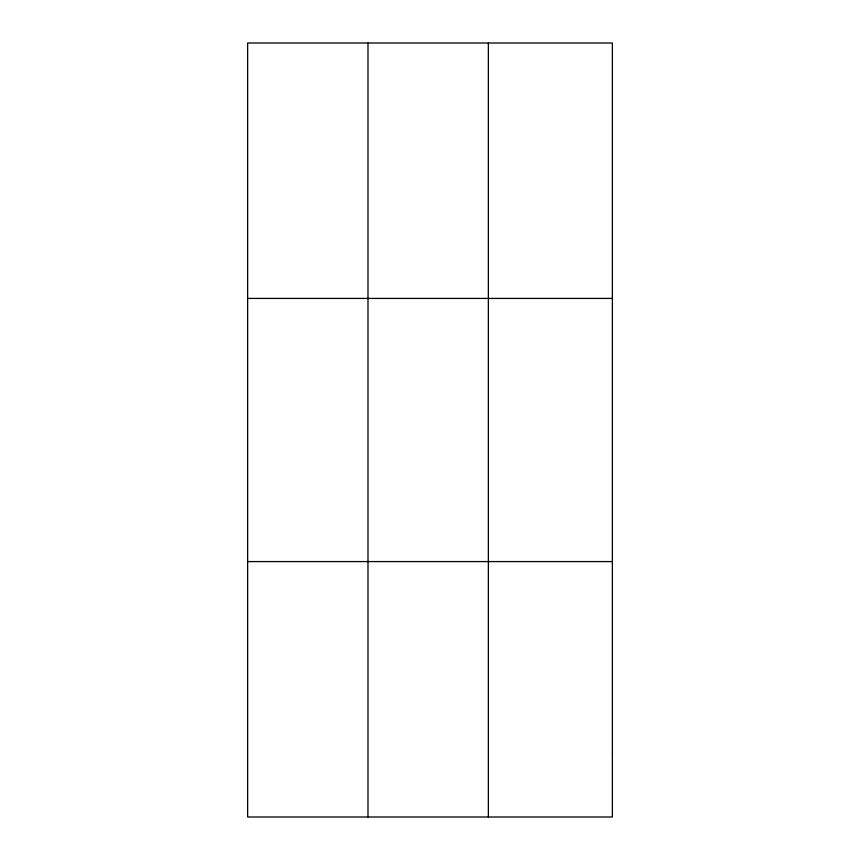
<?xml version="1.0" encoding="UTF-8"?>
<svg xmlns="http://www.w3.org/2000/svg" width="860" height="860" viewBox="0 0 860 860"><rect width="100%" height="100%" fill="white"/><g stroke="black" fill="none" stroke-linecap="round" stroke-linejoin="round"><path stroke-width="1.29" d="M367.994 817L367.994 43M488.362 817L488.362 43M247.626 298.42L612.374 298.42M247.626 561.58L612.374 561.58M612.374 753.145L612.374 817L247.626 817L247.626 43L612.374 43L612.374 753.145"/></g></svg>
